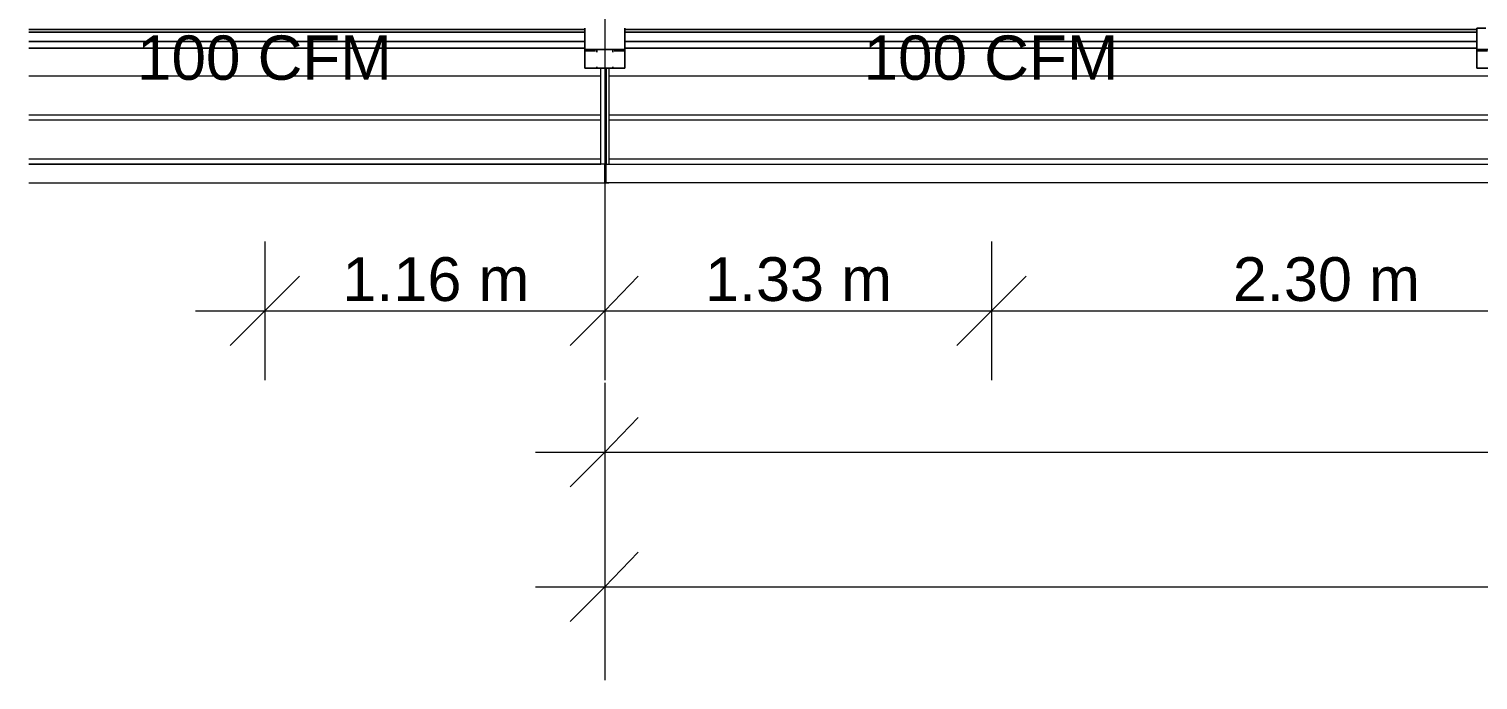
# Model space of a CAD drawing. Header units: metres. Extents: x 98 to 337, y -7 to 53.
# Drawn here: x 105.956 to 110.936, y 9.09 to 11.328 of the extents above; entities that cross this region are included whole.
import ezdxf

# ---------------------------------------------------------------- set-up
doc = ezdxf.new("R2010")
doc.units = ezdxf.units.M
doc.layers.add('PDF_Geometry', color=7, linetype='Continuous', lineweight=0, true_color=0xaaaaaa)
doc.layers.add('PDF_Text', color=7, linetype='Continuous', lineweight=0)
doc.styles.add('PDF Helvetica', font='')
doc.styles.get('PDF Helvetica').set_extended_font_data('Helvetica')

msp = doc.modelspace()

# ---------------------------------------------------------------- linework, layer by layer
at = {"layer": 'PDF_Geometry', "lineweight": 0}
for points in [[(107.9354, 11.688), (107.9354, 10.9962)], [(107.9217, 11.1932), (107.9308, 11.1932), (107.9217, 11.1932), (107.908, 11.1932), (107.908, 11.1978), (107.908, 11.1932), (107.9034, 11.1932), (107.908, 11.1932), (107.9629, 11.1932), (107.9675, 11.1932), (107.9629, 11.1932), (107.9629, 11.1978), (107.9629, 11.1932), (107.9675, 11.1932), (107.9629, 11.1932), (107.908, 11.1932), (107.9034, 11.1932), (107.908, 11.1932), (107.8667, 11.1932), (107.8667, 11.1978), (107.8667, 11.2482), (107.8667, 11.2528), (107.8667, 11.2574), (107.8667, 11.3306), (107.8667, 11.2574), (107.8667, 11.2528), (107.8667, 11.2482), (107.8667, 11.1978), (107.8667, 11.1932), (107.908, 11.1932), (107.9629, 11.1932), (107.9538, 11.1932), (107.9629, 11.1932), (107.9492, 11.1932), (107.9354, 11.1932), (107.9492, 11.1932)], [(110.9731, 11.1932), (110.9319, 11.1932), (110.9319, 11.1978), (110.9319, 11.2482), (110.9319, 11.2528), (110.9319, 11.2574), (110.9319, 11.3306), (110.9639, 11.3306), (110.9319, 11.3306), (110.9319, 11.2574), (110.9319, 11.2528), (110.9319, 11.2482), (110.9319, 11.1978), (110.9319, 11.1932), (110.9731, 11.1932)], [(106.3593, 11.262), (106.4373, 11.262)], [(107.908, 11.2482), (107.908, 11.2528), (107.908, 11.2574)], [(107.908, 11.2482), (107.908, 11.2528), (107.908, 11.2574)], [(107.908, 11.2574), (107.908, 11.2528), (107.908, 11.2482)], [(107.908, 11.2574), (107.908, 11.2528), (107.908, 11.2482)], [(107.9629, 11.2482), (107.9629, 11.2528), (107.9629, 11.2574)], [(107.9629, 11.2482), (107.9629, 11.2528), (107.9629, 11.2574)], [(107.9629, 11.2482), (107.9629, 11.2528), (107.9629, 11.2574)], [(107.9629, 11.2482), (107.9629, 11.2528), (107.9629, 11.2574)], [(109.4291, 11.262), (109.5024, 11.262)], [(105.9562, 10.7992), (107.94, 10.7992), (107.94, 10.8084), (107.94, 10.8175), (107.94, 10.8312), (107.94, 10.845), (107.94, 10.8633), (105.9562, 10.8633), (107.9217, 10.8633), (107.9217, 11.1932), (107.908, 11.1932), (107.908, 11.1978), (107.908, 11.1932), (107.9629, 11.1932), (107.9538, 11.1932), (107.9629, 11.1932), (107.9492, 11.1932), (107.9492, 10.8633), (110.9915, 10.8633), (110.9915, 11.1932)], [(107.9217, 11.1657), (105.9562, 11.1657)], [(107.9171, 11.1932), (107.908, 11.1932), (107.9171, 11.1932)], [(107.9171, 11.1932), (107.908, 11.1932), (107.9171, 11.1932)], [(107.94, 11.1932), (107.9354, 11.1932), (107.94, 11.1932), (107.94, 10.8633), (107.9354, 10.8633), (111.0052, 10.8633), (111.0006, 10.8633), (114.0704, 10.8633), (114.0658, 10.8633), (117.1355, 10.8633), (117.1309, 10.8633), (120.2006, 10.8633), (120.196, 10.8633), (123.2658, 10.8633), (123.2612, 10.8633), (126.331, 10.8633), (126.3264, 10.8633), (129.3961, 10.8633), (129.3915, 10.8633), (132.4613, 10.8633)], [(107.9354, 11.1932), (107.9354, 10.8633)], [(110.9915, 11.1657), (107.9492, 11.1657)], [(105.9562, 11.0328), (107.9217, 11.0328)], [(107.9217, 11.0145), (105.9562, 11.0145)], [(107.9492, 11.0328), (110.9915, 11.0328)], [(110.9915, 11.0145), (107.9492, 11.0145)], [(107.9354, 10.9962), (107.9354, 10.5197)], [(105.9562, 10.8816), (107.9217, 10.8816)], [(111.0052, 10.7992), (107.9354, 10.7992), (107.9354, 10.8084), (107.9354, 10.8175), (107.9354, 10.8312), (107.9354, 10.845), (107.9354, 10.8633), (107.94, 10.8633)], [(107.9492, 10.8816), (110.9915, 10.8816)], [(107.9217, 10.7992), (107.9354, 10.7992)], [(107.94, 10.7992), (107.9492, 10.7992)], [(107.9354, 10.3593), (107.9354, 10.2036)], [(107.9354, 10.0432), (107.9354, 9.4109)], [(107.9354, 9.2506), (107.9354, 9.0902)]]:
    msp.add_lwpolyline(points, dxfattribs=at)
for points in [[(106.4006, 11.326), (105.9562, 11.326)], [(106.4006, 11.3169), (105.9562, 11.3169)], [(107.8667, 11.326), (106.4006, 11.326)], [(107.8667, 11.3169), (106.4006, 11.3169)], [(108.0042, 11.1932), (107.9629, 11.1932), (108.0042, 11.1932), (108.0042, 11.1978), (108.0042, 11.2482), (108.0042, 11.2528), (108.0042, 11.2574), (108.0042, 11.3306), (108.0042, 11.2574), (108.0042, 11.2528), (108.0042, 11.2482), (108.0042, 11.1978)], [(109.4658, 11.326), (108.0042, 11.326)], [(109.4658, 11.3169), (108.0042, 11.3169)], [(110.9319, 11.326), (109.4658, 11.326)], [(110.9319, 11.3169), (109.4658, 11.3169)], [(106.4006, 11.2848), (105.9562, 11.2848)], [(106.4006, 11.262), (105.9562, 11.262)], [(107.8667, 11.2848), (106.4006, 11.2848)], [(107.8667, 11.262), (106.4006, 11.262)], [(107.8667, 11.2574), (108.0042, 11.2574)], [(107.908, 11.2574), (107.908, 11.2528), (107.908, 11.2482), (107.908, 11.2528)], [(107.908, 11.2482), (107.908, 11.2528), (107.908, 11.2574), (107.908, 11.2528)], [(107.9629, 11.2574), (107.9629, 11.2528), (107.9629, 11.2482), (107.9629, 11.2528)], [(107.9629, 11.2574), (107.9629, 11.2528), (107.9629, 11.2482), (107.9629, 11.2528)], [(109.4658, 11.2848), (108.0042, 11.2848)], [(108.0042, 11.262), (109.4658, 11.262), (110.9319, 11.262), (109.4658, 11.262)], [(110.9319, 11.2848), (109.4658, 11.2848)], [(110.9319, 11.2574), (111.0694, 11.2574)], [(107.9034, 11.2528), (107.8667, 11.2528)], [(108.0042, 11.2528), (107.9675, 11.2528)], [(110.9685, 11.2528), (110.9319, 11.2528)], [(107.9354, 11.1657), (107.94, 11.1657)], [(107.9629, 11.1978), (107.9629, 11.1932)], [(107.94, 11.0328), (107.9354, 11.0328)], [(107.9354, 11.0145), (107.94, 11.0145)], [(107.94, 10.8816), (107.9354, 10.8816)]]:
    msp.add_lwpolyline(points, close=True, dxfattribs=at)
at = {"layer": 'PDF_Geometry', "color": 7, "lineweight": 0}
for points in [[(106.7671, 10.5976), (106.7671, 10.3593), (106.7671, 10.1211)], [(107.9354, 10.5976), (107.9354, 10.3593), (107.9354, 10.1211)], [(109.2642, 10.5976), (109.2642, 10.3593), (109.2642, 10.1211)], [(106.8863, 10.4785), (106.7671, 10.3593), (106.648, 10.2402)], [(108.05, 10.4785), (107.9354, 10.3593), (107.8164, 10.2402)], [(109.3833, 10.4785), (109.2642, 10.3593), (109.1451, 10.2402)], [(106.5289, 10.3593), (107.9354, 10.3593), (109.2642, 10.3593), (111.5642, 10.3593), (113.7267, 10.3593), (115.9672, 10.3593), (117.1309, 10.3593), (118.4917, 10.3593), (120.6909, 10.3593), (122.8352, 10.3593), (125.0344, 10.3593), (126.3264, 10.3593), (127.6001, 10.3593), (129.7901, 10.3593), (132.1635, 10.3593)], [(107.9354, 10.1119), (107.9354, 9.8737), (107.9354, 9.64)], [(108.05, 9.9928), (107.9354, 9.8737), (107.8164, 9.7546)], [(107.6972, 9.8737), (117.1309, 9.8737), (126.3264, 9.8737), (135.5219, 9.8737), (144.7219, 9.8737), (153.9174, 9.8737), (158.751, 9.8737)], [(107.9354, 9.6492), (107.9354, 9.4109), (107.9354, 9.1727)], [(108.05, 9.53), (107.9354, 9.4109), (107.8164, 9.2918)], [(107.6972, 9.4109), (158.751, 9.4109)]]:
    msp.add_lwpolyline(points, dxfattribs=at)

# ---------------------------------------------------------------- texts
at = {"layer": 'PDF_Text', "lineweight": 0, "attachment_point": 4, "style": 'PDF Helvetica'}
for s, insert, char_height in [('100 CFM', (106.3277, 11.2287), 0.15242), ('100 CFM', (108.8248, 11.2287), 0.15242), ('1.16 m', (107.0333, 10.4674), 0.15053), ('1.33 m', (108.2795, 10.4674), 0.15053), ('2.30 m', (110.0939, 10.4674), 0.15053)]:
    msp.add_mtext(s, dxfattribs=dict(at, insert=insert, char_height=char_height))

doc.saveas('drawing.dxf')
